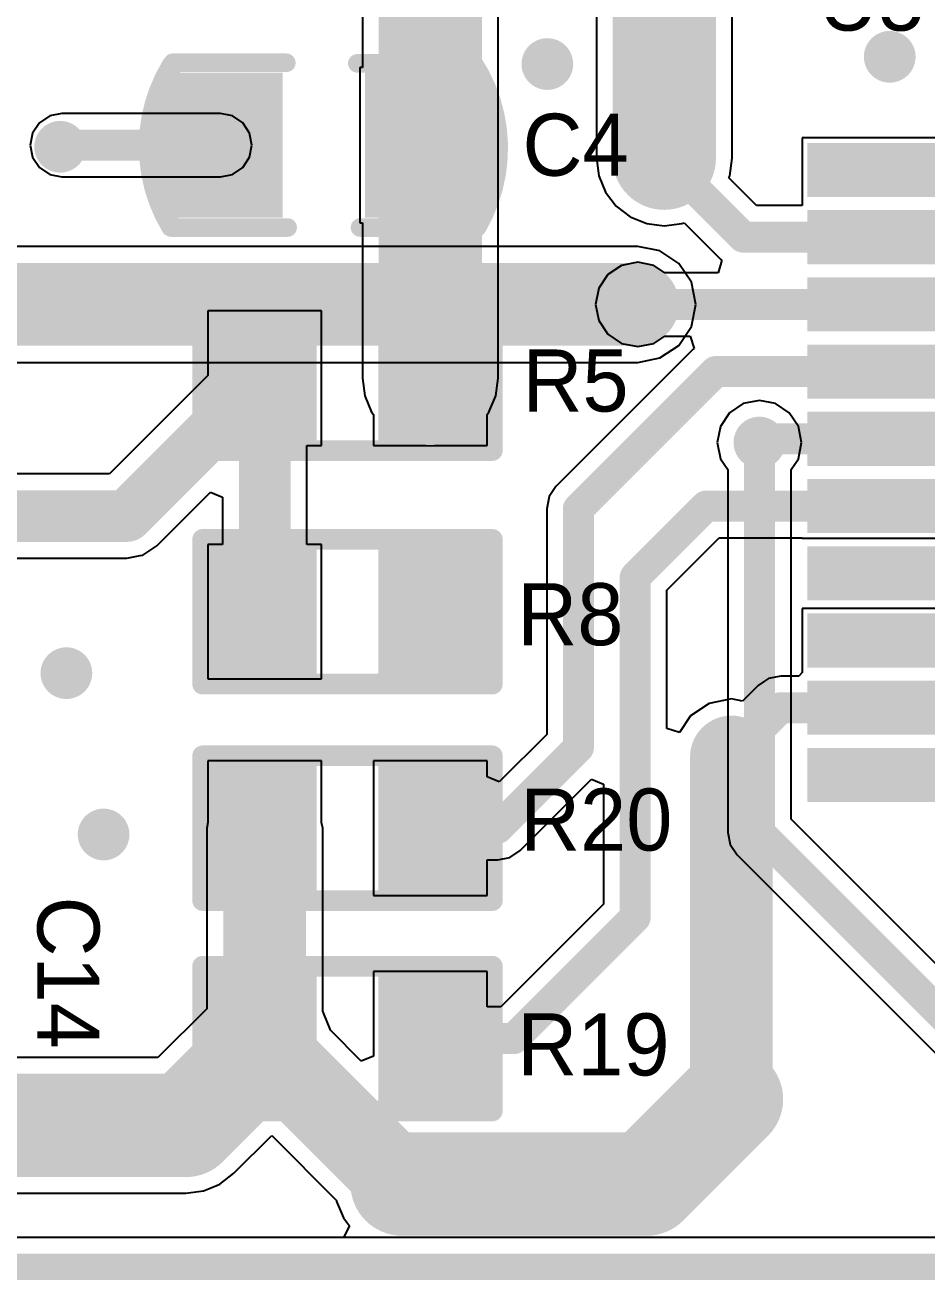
# Model space of a CAD drawing. Extents: x 23 to 127, y 48 to 72.
# Drawn here: x 66.44 to 75.16, y 48.05 to 60.18 of the extents above; entities that cross this region are included whole.
import ezdxf

# ---------------------------------------------------------------- set-up
doc = ezdxf.new("R2010")
doc.units = 0
doc.layers.get('0').update_dxf_attribs({"linetype": 'CONTINUOUS'})
for name, color, linetype in [('BOTTOMLAYER', 5, 'CONTINUOUS'), ('KEEPOUTLAYER', 6, 'CONTINUOUS'), ('MULTILAYER', 9, 'CONTINUOUS'), ('TOPLAYER', 1, 'CONTINUOUS'), ('TOPOVERLAY', 2, 'CONTINUOUS'), ('TOPPASTE', 8, 'CONTINUOUS'), ('TOPSOLDER', 216, 'CONTINUOUS')]:
    doc.layers.add(name, color=color, linetype=linetype)

# ---------------------------------------------------------------- blocks, each defined once
blk = doc.blocks.new('C_0805_4')
at = {"layer": 'TOPLAYER'}
for points in [[(-0.500002, -0.599999), (-0.500002, 0.599999), (-1.5, -0.599999), (-1.5, 0.599999)], [(1.5, -0.599999), (1.5, 0.599999), (0.500002, -0.599999), (0.500002, 0.599999)]]:
    blk.add_solid(points, dxfattribs=at)
at = {"layer": 'TOPOVERLAY', "const_width": 0.2}
for points in [[(-1.434117, -0.795774, -0.285513), (-1.475064, 0.788495)], [(1.4732, 0.7874, -0.279994), (1.467485, -0.771251)]]:
    blk.add_lwpolyline(points, format="xyb", dxfattribs=at)
at = {"layer": 'TOPOVERLAY'}
for points, const_width in [([(-1.525064, 0.788495, 1), (-1.425064, 0.788495, 1)], 0.1), ([(-1.505499, 0.796595, 1), (-1.415501, 0.796595, 1)], 0.09), ([(-0.394998, 0.796595, 1), (-0.305001, 0.796595, 1)], 0.09), ([(0.305001, 0.796595, 1), (0.394998, 0.796595, 1)], 0.09), ([(1.4232, 0.7874, 1), (1.5232, 0.7874, 1)], 0.1), ([(1.428201, 0.796595, 1), (1.518199, 0.796595, 1)], 0.09), ([(-1.484117, -0.795774, 1), (-1.384117, -0.795774, 1)], 0.1), ([(-1.480099, -0.790905, 1), (-1.390101, -0.790905, 1)], 0.09), ([(-0.369598, -0.790905, 1), (-0.279601, -0.790905, 1)], 0.09), ([(0.317701, -0.796595, 1), (0.407698, -0.796595, 1)], 0.09), ([(1.417485, -0.771251, 1), (1.517485, -0.771251, 1)], 0.1), ([(1.415501, -0.796595, 1), (1.505499, -0.796595, 1)], 0.09)]:
    blk.add_lwpolyline(points, format="xyb", close=True, dxfattribs=dict(at, const_width=const_width))
at = {"layer": 'TOPOVERLAY', "const_width": 0.18}
for points in [[(-0.349999, 0.796595), (-1.4605, 0.796595)], [(1.4732, 0.796595), (0.349999, 0.796595)], [(-0.324599, -0.790905), (-1.4351, -0.790905)], [(1.4605, -0.796595), (0.362699, -0.796595)]]:
    blk.add_lwpolyline(points, dxfattribs=at)
at = {"layer": 'TOPPASTE'}
for points in [[(-0.500002, -0.599999), (-0.500002, 0.599999), (-1.5, -0.599999), (-1.5, 0.599999)], [(1.5, -0.599999), (1.5, 0.599999), (0.500002, -0.599999), (0.500002, 0.599999)]]:
    blk.add_solid(points, dxfattribs=at)
at = {"layer": 'TOPSOLDER'}
for points in [[(-0.398402, -0.701599), (-0.398402, 0.701599), (-1.6016, -0.701599), (-1.6016, 0.701599)], [(1.6016, -0.701599), (1.6016, 0.701599), (0.398402, -0.701599), (0.398402, 0.701599)]]:
    blk.add_solid(points, dxfattribs=at)
blk = doc.blocks.new('R_0603_32')
at = {"layer": 'TOPLAYER'}
for points in [[(-0.400002, -0.499999), (-0.400002, 0.499999), (-1.2, -0.499999), (-1.2, 0.499999)], [(1.2, -0.499999), (1.2, 0.499999), (0.400002, -0.499999), (0.400002, 0.499999)]]:
    blk.add_solid(points, dxfattribs=at)
at = {"layer": 'TOPOVERLAY', "const_width": 0.2}
for points in [[(-1.4, -0.700001), (-1.4, 0.700001)], [(-1.4, 0.700001), (1.4, 0.700001)], [(1.4, -0.700001), (1.4, 0.700001)], [(-1.4, -0.700001), (1.4, -0.700001)]]:
    blk.add_lwpolyline(points, dxfattribs=at)
at = {"layer": 'TOPOVERLAY', "const_width": 0.1}
for points in [[(-1.45, 0.700001, 1), (-1.35, 0.700001, 1)], [(-1.45, 0.700001, 1), (-1.35, 0.700001, 1)], [(1.35, 0.700001, 1), (1.45, 0.700001, 1)], [(1.35, 0.700001, 1), (1.45, 0.700001, 1)], [(-1.45, -0.700001, 1), (-1.35, -0.700001, 1)], [(-1.45, -0.700001, 1), (-1.35, -0.700001, 1)], [(1.35, -0.700001, 1), (1.45, -0.700001, 1)], [(1.35, -0.700001, 1), (1.45, -0.700001, 1)]]:
    blk.add_lwpolyline(points, format="xyb", close=True, dxfattribs=at)
at = {"layer": 'TOPPASTE'}
for points in [[(-0.400002, -0.499999), (-0.400002, 0.499999), (-1.2, -0.499999), (-1.2, 0.499999)], [(1.2, -0.499999), (1.2, 0.499999), (0.400002, -0.499999), (0.400002, 0.499999)]]:
    blk.add_solid(points, dxfattribs=at)
at = {"layer": 'TOPSOLDER'}
for points in [[(-0.298402, -0.601599), (-0.298402, 0.601599), (-1.3016, -0.601599), (-1.3016, 0.601599)], [(1.3016, -0.601599), (1.3016, 0.601599), (0.298402, -0.601599), (0.298402, 0.601599)]]:
    blk.add_solid(points, dxfattribs=at)
blk = doc.blocks.new('R_0603_35')
at = {"layer": 'TOPLAYER'}
for points in [[(-0.400002, -0.499999), (-0.400002, 0.499999), (-1.2, -0.499999), (-1.2, 0.499999)], [(1.2, -0.499999), (1.2, 0.499999), (0.400002, -0.499999), (0.400002, 0.499999)]]:
    blk.add_solid(points, dxfattribs=at)
at = {"layer": 'TOPOVERLAY', "const_width": 0.2}
for points in [[(1.4, 0.700001), (-1.4, 0.700001)], [(-1.4, 0.700001), (-1.4, -0.700001)], [(1.4, 0.700001), (1.4, -0.700001)], [(1.4, -0.700001), (-1.4, -0.700001)]]:
    blk.add_lwpolyline(points, dxfattribs=at)
at = {"layer": 'TOPOVERLAY', "const_width": 0.1}
for points in [[(-1.45, 0.700001, 1), (-1.35, 0.700001, 1)], [(-1.45, 0.700001, 1), (-1.35, 0.700001, 1)], [(1.35, 0.700001, 1), (1.45, 0.700001, 1)], [(1.35, 0.700001, 1), (1.45, 0.700001, 1)], [(-1.45, -0.700001, 1), (-1.35, -0.700001, 1)], [(-1.45, -0.700001, 1), (-1.35, -0.700001, 1)], [(1.35, -0.700001, 1), (1.45, -0.700001, 1)], [(1.35, -0.700001, 1), (1.45, -0.700001, 1)]]:
    blk.add_lwpolyline(points, format="xyb", close=True, dxfattribs=at)
at = {"layer": 'TOPPASTE'}
for points in [[(-0.400002, -0.499999), (-0.400002, 0.499999), (-1.2, -0.499999), (-1.2, 0.499999)], [(1.2, -0.499999), (1.2, 0.499999), (0.400002, -0.499999), (0.400002, 0.499999)]]:
    blk.add_solid(points, dxfattribs=at)
at = {"layer": 'TOPSOLDER'}
for points in [[(-0.298402, -0.601599), (-0.298402, 0.601599), (-1.3016, -0.601599), (-1.3016, 0.601599)], [(1.3016, -0.601599), (1.3016, 0.601599), (0.298402, -0.601599), (0.298402, 0.601599)]]:
    blk.add_solid(points, dxfattribs=at)
blk = doc.blocks.new('R_0603_46')
at = {"layer": 'TOPLAYER'}
for points in [[(-0.400002, -0.499999), (-0.400002, 0.499999), (-1.2, -0.499999), (-1.2, 0.499999)], [(1.2, -0.499999), (1.2, 0.499999), (0.400002, -0.499999), (0.400002, 0.499999)]]:
    blk.add_solid(points, dxfattribs=at)
at = {"layer": 'TOPOVERLAY', "const_width": 0.2}
for points in [[(-1.4, 0.700001), (1.4, 0.700001)], [(-1.4, -0.700001), (-1.4, 0.700001)], [(1.4, -0.700001), (1.4, 0.700001)], [(-1.4, -0.700001), (1.4, -0.700001)]]:
    blk.add_lwpolyline(points, dxfattribs=at)
at = {"layer": 'TOPOVERLAY', "const_width": 0.1}
for points in [[(-1.45, 0.700001, 1), (-1.35, 0.700001, 1)], [(-1.45, 0.700001, 1), (-1.35, 0.700001, 1)], [(1.35, 0.700001, 1), (1.45, 0.700001, 1)], [(1.35, 0.700001, 1), (1.45, 0.700001, 1)], [(-1.45, -0.700001, 1), (-1.35, -0.700001, 1)], [(-1.45, -0.700001, 1), (-1.35, -0.700001, 1)], [(1.35, -0.700001, 1), (1.45, -0.700001, 1)], [(1.35, -0.700001, 1), (1.45, -0.700001, 1)]]:
    blk.add_lwpolyline(points, format="xyb", close=True, dxfattribs=at)
at = {"layer": 'TOPPASTE'}
for points in [[(-0.400002, -0.499999), (-0.400002, 0.499999), (-1.2, -0.499999), (-1.2, 0.499999)], [(1.2, -0.499999), (1.2, 0.499999), (0.400002, -0.499999), (0.400002, 0.499999)]]:
    blk.add_solid(points, dxfattribs=at)
at = {"layer": 'TOPSOLDER'}
for points in [[(-0.298402, -0.601599), (-0.298402, 0.601599), (-1.3016, -0.601599), (-1.3016, 0.601599)], [(1.3016, -0.601599), (1.3016, 0.601599), (0.298402, -0.601599), (0.298402, 0.601599)]]:
    blk.add_solid(points, dxfattribs=at)
blk = doc.blocks.new('R_0603_47')
at = {"layer": 'TOPLAYER'}
for points in [[(-0.400002, -0.499999), (-0.400002, 0.499999), (-1.2, -0.499999), (-1.2, 0.499999)], [(1.2, -0.499999), (1.2, 0.499999), (0.400002, -0.499999), (0.400002, 0.499999)]]:
    blk.add_solid(points, dxfattribs=at)
at = {"layer": 'TOPOVERLAY', "const_width": 0.2}
for points in [[(-1.4, 0.700001), (1.4, 0.700001)], [(-1.4, -0.700001), (-1.4, 0.700001)], [(1.4, -0.700001), (1.4, 0.700001)], [(-1.4, -0.700001), (1.4, -0.700001)]]:
    blk.add_lwpolyline(points, dxfattribs=at)
at = {"layer": 'TOPOVERLAY', "const_width": 0.1}
for points in [[(-1.45, 0.700001, 1), (-1.35, 0.700001, 1)], [(-1.45, 0.700001, 1), (-1.35, 0.700001, 1)], [(1.35, 0.700001, 1), (1.45, 0.700001, 1)], [(1.35, 0.700001, 1), (1.45, 0.700001, 1)], [(-1.45, -0.700001, 1), (-1.35, -0.700001, 1)], [(-1.45, -0.700001, 1), (-1.35, -0.700001, 1)], [(1.35, -0.700001, 1), (1.45, -0.700001, 1)], [(1.35, -0.700001, 1), (1.45, -0.700001, 1)]]:
    blk.add_lwpolyline(points, format="xyb", close=True, dxfattribs=at)
at = {"layer": 'TOPPASTE'}
for points in [[(-0.400002, -0.499999), (-0.400002, 0.499999), (-1.2, -0.499999), (-1.2, 0.499999)], [(1.2, -0.499999), (1.2, 0.499999), (0.400002, -0.499999), (0.400002, 0.499999)]]:
    blk.add_solid(points, dxfattribs=at)
at = {"layer": 'TOPSOLDER'}
for points in [[(-0.298402, -0.601599), (-0.298402, 0.601599), (-1.3016, -0.601599), (-1.3016, 0.601599)], [(1.3016, -0.601599), (1.3016, 0.601599), (0.298402, -0.601599), (0.298402, 0.601599)]]:
    blk.add_solid(points, dxfattribs=at)
blk = doc.blocks.new('TSSOP_20_64')
at = {"layer": 'TOPLAYER'}
for points in [[(-3.084998, 2.225002), (-2.764998, 2.225002), (-3.084998, 3.524999), (-2.764998, 3.524999)], [(-2.434996, 2.225002), (-2.114997, 2.225002), (-2.434996, 3.524999), (-2.114997, 3.524999)], [(-1.784998, 2.225002), (-1.464998, 2.225002), (-1.784998, 3.524999), (-1.464998, 3.524999)], [(-1.134996, 2.225002), (-0.814997, 2.225002), (-1.134996, 3.524999), (-0.814997, 3.524999)], [(-0.484998, 2.225002), (-0.164998, 2.225002), (-0.484998, 3.524999), (-0.164998, 3.524999)], [(0.165003, 2.225002), (0.485003, 2.225002), (0.165003, 3.524999), (0.485003, 3.524999)], [(0.815002, 2.225002), (1.135002, 2.225002), (0.815002, 3.524999), (1.135002, 3.524999)], [(1.465003, 2.225002), (1.785003, 2.225002), (1.465003, 3.524999), (1.785003, 3.524999)], [(2.115002, 2.225002), (2.435001, 2.225002), (2.115002, 3.524999), (2.435001, 3.524999)], [(2.765003, 2.225002), (3.085003, 2.225002), (2.765003, 3.524999), (3.085003, 3.524999)], [(-3.084998, -3.524999), (-2.764998, -3.524999), (-3.084998, -2.225002), (-2.764998, -2.225002)], [(-2.434996, -3.524999), (-2.114997, -3.524999), (-2.434996, -2.225002), (-2.114997, -2.225002)], [(-1.784998, -3.524999), (-1.464998, -3.524999), (-1.784998, -2.225002), (-1.464998, -2.225002)], [(-1.134996, -3.524999), (-0.814997, -3.524999), (-1.134996, -2.225002), (-0.814997, -2.225002)], [(-0.484998, -3.524999), (-0.164998, -3.524999), (-0.484998, -2.225002), (-0.164998, -2.225002)], [(0.165003, -3.524999), (0.485003, -3.524999), (0.165003, -2.225002), (0.485003, -2.225002)], [(0.815002, -3.524999), (1.135002, -3.524999), (0.815002, -2.225002), (1.135002, -2.225002)], [(1.465003, -3.524999), (1.785003, -3.524999), (1.465003, -2.225002), (1.785003, -2.225002)], [(2.115002, -3.524999), (2.435001, -3.524999), (2.115002, -2.225002), (2.435001, -2.225002)], [(2.765003, -3.524999), (3.085003, -3.524999), (2.765003, -2.225002), (3.085003, -2.225002)]]:
    blk.add_solid(points, dxfattribs=at)
at = {"layer": 'TOPOVERLAY', "const_width": 0.2}
for points in [[(3.575002, 2.000001), (-3.559998, 2.000001)], [(-3.559998, 0.810501), (-3.559998, 2.000001)], [(3.575002, -2.000001), (3.575002, 2.000001)], [(-3.559998, -1.9685), (-3.559998, -0.714499)], [(3.575002, -2.000001), (-3.559998, -2.000001)]]:
    blk.add_lwpolyline(points, dxfattribs=at)
at = {"layer": 'TOPOVERLAY', "const_width": 0.1}
for points in [[(-3.609998, 2.000001, 1), (-3.509998, 2.000001, 1)], [(-3.609998, 2.000001, 1), (-3.509998, 2.000001, 1)], [(3.525002, 2.000001, 1), (3.625002, 2.000001, 1)], [(3.525002, 2.000001, 1), (3.625002, 2.000001, 1)], [(-3.609998, 0.810501, 1), (-3.509998, 0.810501, 1)], [(-3.609998, 0.810501, 1), (-3.509998, 0.810501, 1)], [(-3.609998, -0.714499, 1), (-3.509998, -0.714499, 1)], [(-3.609998, -0.714499, 1), (-3.509998, -0.714499, 1)], [(-3.609998, -1.9685, 1), (-3.509998, -1.9685, 1)], [(-3.609998, -2.000001, 1), (-3.509998, -2.000001, 1)], [(3.525002, -2.000001, 1), (3.625002, -2.000001, 1)], [(3.525002, -2.000001, 1), (3.625002, -2.000001, 1)]]:
    blk.add_lwpolyline(points, format="xyb", close=True, dxfattribs=at)
at = {"layer": 'TOPOVERLAY', "const_width": 0.2}
blk.add_lwpolyline([(-3.559998, 0.810501, -0.414214), (-3.559998, -0.714499)], format="xyb", dxfattribs=at)
at = {"layer": 'TOPPASTE'}
for points in [[(-3.084998, 2.225002), (-2.764998, 2.225002), (-3.084998, 3.524999), (-2.764998, 3.524999)], [(-2.434996, 2.225002), (-2.114997, 2.225002), (-2.434996, 3.524999), (-2.114997, 3.524999)], [(-1.784998, 2.225002), (-1.464998, 2.225002), (-1.784998, 3.524999), (-1.464998, 3.524999)], [(-1.134996, 2.225002), (-0.814997, 2.225002), (-1.134996, 3.524999), (-0.814997, 3.524999)], [(-0.484998, 2.225002), (-0.164998, 2.225002), (-0.484998, 3.524999), (-0.164998, 3.524999)], [(0.165003, 2.225002), (0.485003, 2.225002), (0.165003, 3.524999), (0.485003, 3.524999)], [(0.815002, 2.225002), (1.135002, 2.225002), (0.815002, 3.524999), (1.135002, 3.524999)], [(1.465003, 2.225002), (1.785003, 2.225002), (1.465003, 3.524999), (1.785003, 3.524999)], [(2.115002, 2.225002), (2.435001, 2.225002), (2.115002, 3.524999), (2.435001, 3.524999)], [(2.765003, 2.225002), (3.085003, 2.225002), (2.765003, 3.524999), (3.085003, 3.524999)], [(-3.084998, -3.524999), (-2.764998, -3.524999), (-3.084998, -2.225002), (-2.764998, -2.225002)], [(-2.434996, -3.524999), (-2.114997, -3.524999), (-2.434996, -2.225002), (-2.114997, -2.225002)], [(-1.784998, -3.524999), (-1.464998, -3.524999), (-1.784998, -2.225002), (-1.464998, -2.225002)], [(-1.134996, -3.524999), (-0.814997, -3.524999), (-1.134996, -2.225002), (-0.814997, -2.225002)], [(-0.484998, -3.524999), (-0.164998, -3.524999), (-0.484998, -2.225002), (-0.164998, -2.225002)], [(0.165003, -3.524999), (0.485003, -3.524999), (0.165003, -2.225002), (0.485003, -2.225002)], [(0.815002, -3.524999), (1.135002, -3.524999), (0.815002, -2.225002), (1.135002, -2.225002)], [(1.465003, -3.524999), (1.785003, -3.524999), (1.465003, -2.225002), (1.785003, -2.225002)], [(2.115002, -3.524999), (2.435001, -3.524999), (2.115002, -2.225002), (2.435001, -2.225002)], [(2.765003, -3.524999), (3.085003, -3.524999), (2.765003, -2.225002), (3.085003, -2.225002)]]:
    blk.add_solid(points, dxfattribs=at)
at = {"layer": 'TOPSOLDER'}
for points in [[(-3.186598, 2.123402), (-2.663398, 2.123402), (-3.186598, 3.626599), (-2.663398, 3.626599)], [(-2.536596, 2.123402), (-2.013397, 2.123402), (-2.536596, 3.626599), (-2.013397, 3.626599)], [(-1.886598, 2.123402), (-1.363398, 2.123402), (-1.886598, 3.626599), (-1.363398, 3.626599)], [(-1.236596, 2.123402), (-0.713397, 2.123402), (-1.236596, 3.626599), (-0.713397, 3.626599)], [(-0.586598, 2.123402), (-0.063398, 2.123402), (-0.586598, 3.626599), (-0.063398, 3.626599)], [(0.063403, 2.123402), (0.586603, 2.123402), (0.063403, 3.626599), (0.586603, 3.626599)], [(0.713402, 2.123402), (1.236602, 2.123402), (0.713402, 3.626599), (1.236602, 3.626599)], [(1.363403, 2.123402), (1.886603, 2.123402), (1.363403, 3.626599), (1.886603, 3.626599)], [(2.013402, 2.123402), (2.536601, 2.123402), (2.013402, 3.626599), (2.536601, 3.626599)], [(2.663403, 2.123402), (3.186603, 2.123402), (2.663403, 3.626599), (3.186603, 3.626599)], [(-3.186598, -3.626599), (-2.663398, -3.626599), (-3.186598, -2.123402), (-2.663398, -2.123402)], [(-2.536596, -3.626599), (-2.013397, -3.626599), (-2.536596, -2.123402), (-2.013397, -2.123402)], [(-1.886598, -3.626599), (-1.363398, -3.626599), (-1.886598, -2.123402), (-1.363398, -2.123402)], [(-1.236596, -3.626599), (-0.713397, -3.626599), (-1.236596, -2.123402), (-0.713397, -2.123402)], [(-0.586598, -3.626599), (-0.063398, -3.626599), (-0.586598, -2.123402), (-0.063398, -2.123402)], [(0.063403, -3.626599), (0.586603, -3.626599), (0.063403, -2.123402), (0.586603, -2.123402)], [(0.713402, -3.626599), (1.236602, -3.626599), (0.713402, -2.123402), (1.236602, -2.123402)], [(1.363403, -3.626599), (1.886603, -3.626599), (1.363403, -2.123402), (1.886603, -2.123402)], [(2.013402, -3.626599), (2.536601, -3.626599), (2.013402, -2.123402), (2.536601, -2.123402)], [(2.663403, -3.626599), (3.186603, -3.626599), (2.663403, -2.123402), (3.186603, -2.123402)]]:
    blk.add_solid(points, dxfattribs=at)

msp = doc.modelspace()

# ---------------------------------------------------------------- linework, layer by layer
at = {"layer": 'BOTTOMLAYER'}
for p, q in [((72.367341, 58.043971), (59.829258, 58.043971)), ((72.58194, 58.001284), (72.367341, 58.043971)), ((72.763868, 57.879724), (72.58194, 58.001284)), ((72.885427, 57.697797), (72.763868, 57.879724)), ((72.928114, 57.483197), (72.885427, 57.697797)), ((72.885427, 57.268598), (72.928114, 57.483197)), ((72.763868, 57.08667), (72.885427, 57.268598)), ((72.58194, 56.965111), (72.763868, 57.08667)), ((60.061538, 56.922424), (72.367341, 56.922424)), ((72.367341, 56.922424), (72.58194, 56.965111)), ((73.5433, 56.555074), (73.387227, 56.52403)), ((73.699373, 56.52403), (73.5433, 56.555074)), ((73.254916, 56.435622), (73.166508, 56.303311)), ((73.387227, 56.52403), (73.254916, 56.435622)), ((73.831684, 56.435622), (73.699373, 56.52403)), ((73.920091, 56.303311), (73.831684, 56.435622)), ((73.166508, 56.303311), (73.135465, 56.147238)), ((73.951135, 56.147238), (73.920091, 56.303311)), ((73.135465, 56.147238), (73.166508, 55.991166)), ((73.920091, 55.991166), (73.951135, 56.147238)), ((73.166508, 55.991166), (73.237423, 55.885034)), ((73.849177, 55.885034), (73.920091, 55.991166)), ((73.237423, 55.885034), (73.237423, 52.377251)), ((73.849177, 52.503939), (73.849177, 55.885034)), ((77.24, 49.113115), (73.849177, 52.503939)), ((73.237423, 52.377251), (73.23742, 52.377238)), ((73.23742, 52.377238), (73.260707, 52.260185)), ((73.260707, 52.260185), (73.327011, 52.16095)), ((73.327011, 52.16095), (76.793628, 48.694332)), ((76.696425, 48.459667), (26.825727, 48.459667))]:
    msp.add_line(p, q, dxfattribs=at)
for points, const_width in [([(74.678301, 59.877239, 1), (74.928298, 59.877239, 1)], 0.249999), ([(71.3683, 59.807239, 1), (71.618297, 59.807239, 1)], 0.249999), ([(66.658302, 59.00724, 1), (66.908299, 59.00724, 1)], 0.249999), ([(72.167341, 57.483197, 1), (72.56734, 57.483197, 1)], 0.399999), ([(72.242342, 57.483197, 1), (72.492339, 57.483197, 1)], 0.249999), ([(73.418301, 56.147238, 1), (73.668298, 56.147238, 1)], 0.249999), ([(73.468301, 56.147238, 1), (73.618298, 56.147238, 1)], 0.15), ([(66.718302, 53.91724, 1), (66.968299, 53.91724, 1)], 0.249999), ([(67.078301, 52.357238, 1), (67.328298, 52.357238, 1)], 0.249999), ([(73.468301, 52.377238, 1), (73.618298, 52.377238, 1)], 0.15), ([(73.468301, 52.377238, 1), (73.618298, 52.377238, 1)], 0.15)]:
    msp.add_lwpolyline(points, format="xyb", close=True, dxfattribs=dict(at, const_width=const_width))
for points, const_width in [([(59.829258, 57.483197), (72.367341, 57.483197)], 0.800001), ([(73.5433, 52.377238), (73.5433, 56.147238)], 0.299999), ([(73.5433, 52.377238), (77.1133, 48.807238)], 0.299999)]:
    msp.add_lwpolyline(points, dxfattribs=dict(at, const_width=const_width))
at = {"layer": 'KEEPOUTLAYER', "const_width": 0.254}
msp.add_lwpolyline([(26.5433, 48.177239), (126.5433, 48.177239)], dxfattribs=at)
at = {"layer": 'MULTILAYER', "const_width": 0.249999}
for points in [[(74.678301, 59.877239, 1), (74.928298, 59.877239, 1)], [(71.3683, 59.807239, 1), (71.618297, 59.807239, 1)], [(66.658302, 59.00724, 1), (66.908299, 59.00724, 1)], [(72.242342, 57.483197, 1), (72.492339, 57.483197, 1)], [(73.418301, 56.147238, 1), (73.668298, 56.147238, 1)], [(66.718302, 53.91724, 1), (66.968299, 53.91724, 1)], [(67.078301, 52.357238, 1), (67.328298, 52.357238, 1)]]:
    msp.add_lwpolyline(points, format="xyb", close=True, dxfattribs=at)
at = {"layer": 'TOPLAYER'}
for p, q in [((73.278906, 58.897238), (73.278906, 65.61724)), ((71.967692, 65.345678), (71.967692, 58.897238)), ((71.016787, 56.769759), (71.016787, 61.639359)), ((69.705573, 60.386321), (69.705573, 59.773038)), ((69.705573, 59.773038), (69.682142, 59.773038)), ((69.682142, 59.773038), (69.682142, 58.273041)), ((66.582811, 59.239328), (66.516507, 59.140093)), ((66.682046, 59.305632), (66.582811, 59.239328)), ((66.799099, 59.328916), (66.682046, 59.305632)), ((68.332139, 59.328916), (66.799099, 59.328916)), ((68.449193, 59.305632), (68.332139, 59.328916)), ((68.548428, 59.239328), (68.449193, 59.305632)), ((68.614732, 59.140093), (68.548428, 59.239328)), ((66.516507, 59.140093), (66.493222, 59.023039)), ((68.638016, 59.023039), (68.614732, 59.140093)), ((75.557858, 59.093197), (73.957861, 59.093197)), ((73.957861, 59.093197), (73.957861, 58.533002)), ((66.493222, 59.023039), (66.516507, 58.905986)), ((68.614732, 58.905986), (68.638016, 59.023039)), ((66.516507, 58.905986), (66.582811, 58.806751)), ((68.548428, 58.806751), (68.614732, 58.905986)), ((71.967692, 58.897238), (71.990031, 58.727553)), ((73.256567, 58.727553), (73.278906, 58.897238)), ((66.582811, 58.806751), (66.682046, 58.740446)), ((66.682046, 58.740446), (66.799099, 58.717162)), ((68.332139, 58.717162), (68.449193, 58.740446)), ((68.449193, 58.740446), (68.548428, 58.806751)), ((71.990031, 58.727553), (72.055528, 58.569436)), ((73.247486, 58.705628), (73.256567, 58.727553)), ((66.799099, 58.717162), (68.332139, 58.717162)), ((73.514041, 58.439073), (73.247486, 58.705628)), ((72.055528, 58.569436), (72.159716, 58.433655)), ((73.957861, 58.533002), (73.957858, 58.533)), ((73.957858, 58.533), (73.957861, 58.533)), ((73.957861, 58.533), (73.957858, 58.473198)), ((72.159716, 58.433655), (72.295494, 58.329467)), ((73.957858, 58.439073), (73.514041, 58.439073)), ((73.957858, 58.473198), (73.957858, 58.4476)), ((73.957858, 58.4476), (73.957858, 58.439073)), ((69.682142, 58.273041), (69.705573, 58.273041)), ((69.705573, 58.273041), (69.705573, 56.769759)), ((72.295494, 58.329467), (72.453614, 58.26397)), ((72.453614, 58.26397), (72.623299, 58.241631)), ((72.623299, 58.241631), (72.792984, 58.26397)), ((72.792984, 58.26397), (72.814909, 58.273051)), ((72.814909, 58.273051), (73.171053, 57.916907)), ((72.367341, 57.891032), (72.211268, 57.859988)), ((72.523413, 57.859988), (72.367341, 57.891032)), ((73.180481, 57.910608), (73.143618, 57.789074)), ((73.171053, 57.916907), (73.180481, 57.910608)), ((72.078957, 57.771581), (71.990549, 57.63927)), ((72.211268, 57.859988), (72.078957, 57.771581)), ((72.629545, 57.789074), (72.523413, 57.859988)), ((73.143618, 57.789074), (72.629545, 57.789074)), ((71.990549, 57.63927), (71.959506, 57.483197)), ((69.311177, 57.419758), (68.211179, 57.419758)), ((68.211179, 57.419758), (68.211179, 56.796526)), ((69.311177, 56.119761), (69.311177, 57.419758)), ((71.959506, 57.483197), (71.990549, 57.327124)), ((71.990549, 57.327124), (72.078957, 57.194813)), ((72.078957, 57.194813), (72.211268, 57.106406)), ((72.523413, 57.106406), (72.629545, 57.17732)), ((72.629545, 57.17732), (72.875536, 57.17732)), ((72.875536, 57.17732), (72.912402, 57.055786)), ((72.902968, 57.049485), (71.577012, 55.723528)), ((72.211268, 57.106406), (72.367341, 57.075362)), ((72.367341, 57.075362), (72.523413, 57.106406)), ((72.912402, 57.055786), (72.902968, 57.049485)), ((68.211179, 56.796526), (67.259086, 55.844435)), ((69.705573, 56.769759), (69.727912, 56.600075)), ((70.994448, 56.600075), (71.016787, 56.769759)), ((69.727912, 56.600075), (69.793409, 56.441957)), ((70.928951, 56.441957), (70.994448, 56.600075)), ((69.793409, 56.441957), (69.811181, 56.418795)), ((70.911179, 56.418795), (70.928951, 56.441957)), ((69.811181, 56.418795), (69.811181, 56.119761)), ((70.911179, 56.119761), (70.911179, 56.418795)), ((69.169013, 55.161038), (69.169013, 56.119761)), ((69.169013, 56.119761), (69.311177, 56.119761)), ((69.811181, 56.119761), (70.318579, 56.119761)), ((70.318579, 56.119761), (70.36118, 56.114152)), ((70.36118, 56.114152), (70.403781, 56.119761)), ((70.403781, 56.119761), (70.911179, 56.119761)), ((67.259086, 55.844435), (64.191779, 55.844435)), ((71.577012, 55.723528), (71.510708, 55.624293)), ((67.716405, 55.148218), (68.23601, 55.667824)), ((68.23601, 55.667824), (68.353343, 55.619223)), ((68.353343, 55.619223), (68.353343, 55.161038)), ((71.510708, 55.624293), (71.487421, 55.50724)), ((71.487421, 55.50724), (71.487424, 55.507227)), ((71.487424, 55.507227), (71.487424, 53.32394)), ((72.649177, 54.720538), (73.155955, 55.227319)), ((73.155955, 55.227319), (73.957861, 55.227319)), ((73.957861, 55.227319), (73.957861, 55.223197)), ((73.957861, 55.223197), (75.557858, 55.223197)), ((67.584091, 55.059809), (67.716397, 55.148213)), ((67.716397, 55.148213), (67.716397, 55.148211)), ((67.716397, 55.148211), (67.7164, 55.148211)), ((67.7164, 55.148211), (67.7164, 55.148211)), ((67.7164, 55.148211), (67.7164, 55.148211)), ((67.7164, 55.148211), (67.7164, 55.148211)), ((67.7164, 55.148211), (67.7164, 55.148211)), ((67.7164, 55.148211), (67.7164, 55.148211)), ((67.7164, 55.148211), (67.7164, 55.148211)), ((67.7164, 55.148211), (67.716403, 55.148211)), ((67.716403, 55.148211), (67.716403, 55.148211)), ((67.716403, 55.148211), (67.716408, 55.148211)), ((67.716408, 55.148218), (67.716405, 55.148218)), ((67.716405, 55.148218), (67.716405, 55.148218)), ((67.716405, 55.148218), (67.716405, 55.148218)), ((67.716405, 55.148218), (67.716405, 55.148218)), ((67.716405, 55.148218), (67.716405, 55.148218)), ((67.716405, 55.148218), (67.716405, 55.148218)), ((67.716408, 55.148216), (67.716408, 55.148218)), ((67.716408, 55.148218), (67.716408, 55.148218)), ((67.716408, 55.148218), (67.716408, 55.148218)), ((67.716408, 55.148213), (67.716408, 55.148216)), ((67.716408, 55.148216), (67.716408, 55.148216)), ((67.716408, 55.148216), (67.716408, 55.148216)), ((67.716408, 55.148216), (67.716408, 55.148216)), ((67.716408, 55.148216), (67.716408, 55.148216)), ((67.716408, 55.148216), (67.716408, 55.148216)), ((67.716408, 55.148216), (67.716408, 55.148216)), ((67.716408, 55.148211), (67.716408, 55.148213)), ((67.716408, 55.148213), (67.716408, 55.148213)), ((67.716408, 55.148213), (67.716408, 55.148213)), ((67.716408, 55.148213), (67.716408, 55.148213)), ((67.716408, 55.148213), (67.716408, 55.148213)), ((68.353343, 55.161038), (68.211179, 55.161038)), ((68.211179, 55.161038), (68.211179, 53.86104)), ((69.311177, 55.161038), (69.169013, 55.161038)), ((69.311177, 53.86104), (69.311177, 55.161038)), ((64.191779, 55.028765), (67.428006, 55.028765)), ((67.428006, 55.028765), (67.428019, 55.028762)), ((67.428019, 55.028762), (67.558196, 55.054657)), ((67.558196, 55.054657), (67.584091, 55.059809)), ((72.649177, 53.381895), (72.649177, 54.720538)), ((75.557858, 54.543195), (73.957861, 54.543195)), ((73.957861, 54.543195), (73.957861, 53.923199)), ((73.749258, 53.889074), (73.632202, 53.86579)), ((73.923736, 53.889074), (73.749258, 53.889074)), ((73.957858, 53.923199), (73.923736, 53.889074)), ((73.957861, 53.923199), (73.957858, 53.923199)), ((73.957858, 53.923199), (73.957858, 53.923199)), ((73.957861, 53.923199), (73.957861, 53.923199)), ((73.957861, 53.923199), (73.957861, 53.923199)), ((73.957861, 53.923199), (73.957861, 53.923199)), ((68.211179, 53.86104), (69.311177, 53.86104)), ((73.532964, 53.799478), (73.380229, 53.646743)), ((73.53297, 53.799486), (73.532964, 53.799478)), ((73.592456, 53.839232), (73.53297, 53.799486)), ((73.632202, 53.86579), (73.592456, 53.839232)), ((73.2733, 53.668013), (73.058701, 53.625326)), ((73.380229, 53.646743), (73.2733, 53.668013)), ((73.058701, 53.625326), (72.876773, 53.503766)), ((72.876773, 53.503766), (72.770708, 53.345029)), ((71.487424, 53.32394), (71.028512, 52.86503)), ((72.770708, 53.345029), (72.649177, 53.381895)), ((69.311177, 53.068037), (68.211179, 53.068037)), ((68.211179, 53.068037), (68.211179, 52.472206)), ((69.311177, 52.472206), (69.311177, 53.068037)), ((70.911179, 53.068037), (69.811181, 53.068037)), ((69.811181, 53.068037), (69.811181, 51.76804)), ((70.911179, 52.913631), (70.911179, 53.068037)), ((71.028512, 52.86503), (70.911179, 52.913631)), ((71.230386, 52.20175), (71.92009, 52.891454)), ((71.92009, 52.891454), (72.037423, 52.842853)), ((72.037423, 52.842853), (72.037423, 51.683938)), ((68.211179, 52.472206), (68.200405, 52.418038)), ((68.200405, 52.418038), (68.200405, 50.672073)), ((69.321952, 52.418038), (69.311177, 52.472206)), ((69.321952, 50.642604), (69.321952, 52.418038)), ((71.131151, 52.135446), (71.230386, 52.20175)), ((70.911179, 51.76804), (70.911179, 52.112161)), ((70.911179, 52.112161), (71.014085, 52.112161)), ((71.014085, 52.112161), (71.014097, 52.112159)), ((71.014097, 52.112159), (71.131151, 52.135446)), ((69.811181, 51.76804), (70.911179, 51.76804)), ((72.037423, 51.683938), (71.042858, 50.689375)), ((70.911179, 51.033497), (69.811181, 51.033497)), ((69.811181, 51.033497), (69.811181, 50.214665)), ((70.911179, 50.689375), (70.911179, 51.033497)), ((68.200405, 50.672073), (67.728379, 50.200044)), ((69.328952, 50.63348), (69.321952, 50.642604)), ((69.394443, 50.47536), (69.328952, 50.63348)), ((71.042858, 50.689375), (70.911179, 50.689375)), ((69.395945, 50.463966), (69.394443, 50.47536)), ((69.693848, 50.166062), (69.395945, 50.463966)), ((67.728379, 50.200044), (51.523143, 50.200044)), ((69.811181, 50.214665), (69.693848, 50.166062)), ((68.463521, 49.080854), (68.828234, 49.445568)), ((68.828234, 49.445568), (69.454847, 48.818955)), ((68.32774, 48.976664), (68.463521, 49.080854)), ((67.999938, 48.88883), (68.169622, 48.91117)), ((68.169622, 48.91117), (68.235116, 48.938299)), ((68.235116, 48.938299), (68.32774, 48.976664)), ((51.236339, 48.88883), (67.999938, 48.88883)), ((69.454847, 48.818955), (69.456348, 48.807555)), ((69.456348, 48.807555), (69.521845, 48.649438)), ((69.521845, 48.649438), (69.580059, 48.573571)), ((69.580059, 48.573571), (69.523889, 48.459667)), ((69.523889, 48.459667), (26.825727, 48.459667))]:
    msp.add_line(p, q, dxfattribs=at)
for points, const_width in [([(72.623299, 58.897238), (72.623299, 65.61724)], 1.000001), ([(70.36118, 56.769759), (70.36118, 61.639359)], 1.000001), ([(66.799099, 59.023039), (68.332139, 59.023039)], 0.299999), ([(72.623299, 58.897238), (73.387341, 58.133196)], 0.299999), ([(73.387341, 58.133196), (74.757859, 58.133196)], 0.299999), ([(72.367341, 57.483197), (74.757859, 57.483197)], 0.299999), ([(67.428019, 55.4366), (68.761178, 56.769759)], 0.499999), ([(68.761178, 54.465118), (68.761178, 56.769759)], 0.499999), ([(71.793301, 55.50724), (73.119257, 56.833196)], 0.299999), ([(73.119257, 56.833196), (74.757859, 56.833196)], 0.299999), ([(74.757859, 56.833196), (75.599257, 56.833196)], 0.299999), ([(73.5433, 56.147238), (73.579258, 56.183197)], 0.299999), ([(73.579258, 56.183197), (74.757859, 56.183197)], 0.299999), ([(64.191779, 55.4366), (67.428019, 55.4366)], 0.499999), ([(71.793301, 53.197242), (71.793301, 55.50724)], 0.299999), ([(72.3433, 54.847239), (73.029257, 55.533196)], 0.299999), ([(73.029257, 55.533196), (74.757859, 55.533196)], 0.299999), ([(74.757859, 55.533196), (75.899256, 55.533196)], 0.299999), ([(72.3433, 51.55724), (72.3433, 54.847239)], 0.299999), ([(74.757859, 54.233196), (76.449255, 54.233196)], 0.299999), ([(73.2733, 53.107239), (73.749258, 53.583197)], 0.299999), ([(73.749258, 53.583197), (76.363299, 53.583197)], 0.299999), ([(73.2733, 49.797241), (73.2733, 53.107239)], 0.800001), ([(71.014097, 52.418038), (71.793301, 53.197242)], 0.299999), ([(74.757859, 52.933196), (76.037343, 52.933196)], 0.299999), ([(68.761178, 50.305678), (68.761178, 52.418038)], 0.800001), ([(70.36118, 52.418038), (71.014097, 52.418038)], 0.299999), ([(71.169558, 50.383498), (72.3433, 51.55724)], 0.299999), ([(67.999938, 49.544437), (68.761178, 50.305678)], 1.000001), ([(68.761178, 50.305678), (70.089616, 48.97724)], 0.800001), ([(70.36118, 50.383498), (71.169558, 50.383498)], 0.299999), ([(72.453299, 48.97724), (73.2733, 49.797241)], 1.000001), ([(51.056103, 49.544437), (67.999938, 49.544437)], 1.000001), ([(70.089616, 48.97724), (72.453299, 48.97724)], 1.000001)]:
    msp.add_lwpolyline(points, dxfattribs=dict(at, const_width=const_width))
for points, const_width in [([(74.678301, 59.877239, 1), (74.928298, 59.877239, 1)], 0.249999), ([(71.3683, 59.807239, 1), (71.618297, 59.807239, 1)], 0.249999), ([(72.3733, 58.897238, 1), (72.873298, 58.897238, 1)], 0.499999), ([(66.658302, 59.00724, 1), (66.908299, 59.00724, 1)], 0.249999), ([(66.724101, 59.023039, 1), (66.874098, 59.023039, 1)], 0.15), ([(68.257141, 59.023039, 1), (68.407138, 59.023039, 1)], 0.15), ([(72.5483, 58.897238, 1), (72.698298, 58.897238, 1)], 0.15), ([(73.312343, 58.133196, 1), (73.46234, 58.133196, 1)], 0.15), ([(73.312343, 58.133196, 1), (73.46234, 58.133196, 1)], 0.15), ([(74.682861, 58.133196, 1), (74.832858, 58.133196, 1)], 0.15), ([(72.242342, 57.483197, 1), (72.492339, 57.483197, 1)], 0.249999), ([(72.292342, 57.483197, 1), (72.442339, 57.483197, 1)], 0.15), ([(74.682861, 57.483197, 1), (74.832858, 57.483197, 1)], 0.15), ([(70.111181, 56.769759, 1), (70.61118, 56.769759, 1)], 0.499999), ([(68.63618, 56.769759, 1), (68.886177, 56.769759, 1)], 0.249999), ([(68.63618, 56.769759, 1), (68.886177, 56.769759, 1)], 0.249999), ([(73.044258, 56.833196, 1), (73.194255, 56.833196, 1)], 0.15), ([(73.044258, 56.833196, 1), (73.194255, 56.833196, 1)], 0.15), ([(74.682861, 56.833196, 1), (74.832858, 56.833196, 1)], 0.15), ([(74.682861, 56.833196, 1), (74.832858, 56.833196, 1)], 0.15), ([(73.418301, 56.147238, 1), (73.668298, 56.147238, 1)], 0.249999), ([(73.50426, 56.183197, 1), (73.654257, 56.183197, 1)], 0.15), ([(73.50426, 56.183197, 1), (73.654257, 56.183197, 1)], 0.15), ([(74.682861, 56.183197, 1), (74.832858, 56.183197, 1)], 0.15), ([(73.468301, 56.147238, 1), (73.618298, 56.147238, 1)], 0.15), ([(67.30302, 55.4366, 1), (67.553017, 55.4366, 1)], 0.249999), ([(67.30302, 55.4366, 1), (67.553017, 55.4366, 1)], 0.249999), ([(71.718302, 55.50724, 1), (71.868299, 55.50724, 1)], 0.15), ([(71.718302, 55.50724, 1), (71.868299, 55.50724, 1)], 0.15), ([(72.954258, 55.533196, 1), (73.104256, 55.533196, 1)], 0.15), ([(72.954258, 55.533196, 1), (73.104256, 55.533196, 1)], 0.15), ([(74.682861, 55.533196, 1), (74.832858, 55.533196, 1)], 0.15), ([(74.682861, 55.533196, 1), (74.832858, 55.533196, 1)], 0.15), ([(72.268301, 54.847239, 1), (72.418298, 54.847239, 1)], 0.15), ([(72.268301, 54.847239, 1), (72.418298, 54.847239, 1)], 0.15), ([(68.63618, 54.465118, 1), (68.886177, 54.465118, 1)], 0.249999), ([(74.682861, 54.233196, 1), (74.832858, 54.233196, 1)], 0.15), ([(66.718302, 53.91724, 1), (66.968299, 53.91724, 1)], 0.249999), ([(73.67426, 53.583197, 1), (73.824257, 53.583197, 1)], 0.15), ([(73.67426, 53.583197, 1), (73.824257, 53.583197, 1)], 0.15), ([(73.073301, 53.107239, 1), (73.4733, 53.107239, 1)], 0.399999), ([(71.718302, 53.197242, 1), (71.868299, 53.197242, 1)], 0.15), ([(71.718302, 53.197242, 1), (71.868299, 53.197242, 1)], 0.15), ([(73.198302, 53.107239, 1), (73.348299, 53.107239, 1)], 0.15), ([(74.682861, 52.933196, 1), (74.832858, 52.933196, 1)], 0.15), ([(68.561179, 52.418038, 1), (68.961178, 52.418038, 1)], 0.399999), ([(67.078301, 52.357238, 1), (67.328298, 52.357238, 1)], 0.249999), ([(70.286181, 52.418038, 1), (70.436179, 52.418038, 1)], 0.15), ([(70.939099, 52.418038, 1), (71.089096, 52.418038, 1)], 0.15), ([(70.939099, 52.418038, 1), (71.089096, 52.418038, 1)], 0.15), ([(72.268301, 51.55724, 1), (72.418298, 51.55724, 1)], 0.15), ([(72.268301, 51.55724, 1), (72.418298, 51.55724, 1)], 0.15), ([(68.511179, 50.305678, 1), (69.011178, 50.305678, 1)], 0.499999), ([(68.561179, 50.305678, 1), (68.961178, 50.305678, 1)], 0.399999), ([(68.561179, 50.305678, 1), (68.961178, 50.305678, 1)], 0.399999), ([(70.286181, 50.383498, 1), (70.436179, 50.383498, 1)], 0.15), ([(71.094559, 50.383498, 1), (71.244557, 50.383498, 1)], 0.15), ([(71.094559, 50.383498, 1), (71.244557, 50.383498, 1)], 0.15), ([(73.023301, 49.797241, 1), (73.5233, 49.797241, 1)], 0.499999), ([(73.073301, 49.797241, 1), (73.4733, 49.797241, 1)], 0.399999), ([(67.749938, 49.544437, 1), (68.249937, 49.544437, 1)], 0.499999), ([(67.749938, 49.544437, 1), (68.249937, 49.544437, 1)], 0.499999), ([(69.839616, 48.97724, 1), (70.339615, 48.97724, 1)], 0.499999), ([(72.2033, 48.97724, 1), (72.703299, 48.97724, 1)], 0.499999), ([(72.2033, 48.97724, 1), (72.703299, 48.97724, 1)], 0.499999), ([(69.889616, 48.97724, 1), (70.289616, 48.97724, 1)], 0.399999)]:
    msp.add_lwpolyline(points, format="xyb", close=True, dxfattribs=dict(at, const_width=const_width))

# ---------------------------------------------------------------- block references
for name, p, rotation in [('C_0805_4', (69.33214, 59.023039), 180), ('TSSOP_20_64', (77.63286, 55.858199), 270), ('R_0603_32', (69.561179, 56.769759), 360), ('R_0603_35', (69.561179, 54.511039), 180), ('R_0603_47', (69.561179, 52.418038), 360), ('R_0603_46', (69.561179, 50.383498), 360)]:
    msp.add_blockref(name, p, dxfattribs=dict(rotation=rotation))

# ---------------------------------------------------------------- texts
at = {"layer": 'TOPOVERLAY'}
for s, p in [('U5', (74.113159, 60.130599)), ('R8', (71.203299, 54.18724)), ('R20', (71.230386, 52.20175)), ('R19', (71.203299, 50.027238))]:
    msp.add_text(s, height=0.599999, dxfattribs=at).set_placement(p)
for s, rotation, p in [('C4', 360, (71.253299, 58.727238)), ('R5', 360, (71.253299, 56.44724)), ('C14', 270, (66.563301, 51.75724))]:
    msp.add_text(s, height=0.599999, rotation=rotation, dxfattribs=at).set_placement(p)

doc.saveas('drawing.dxf')
